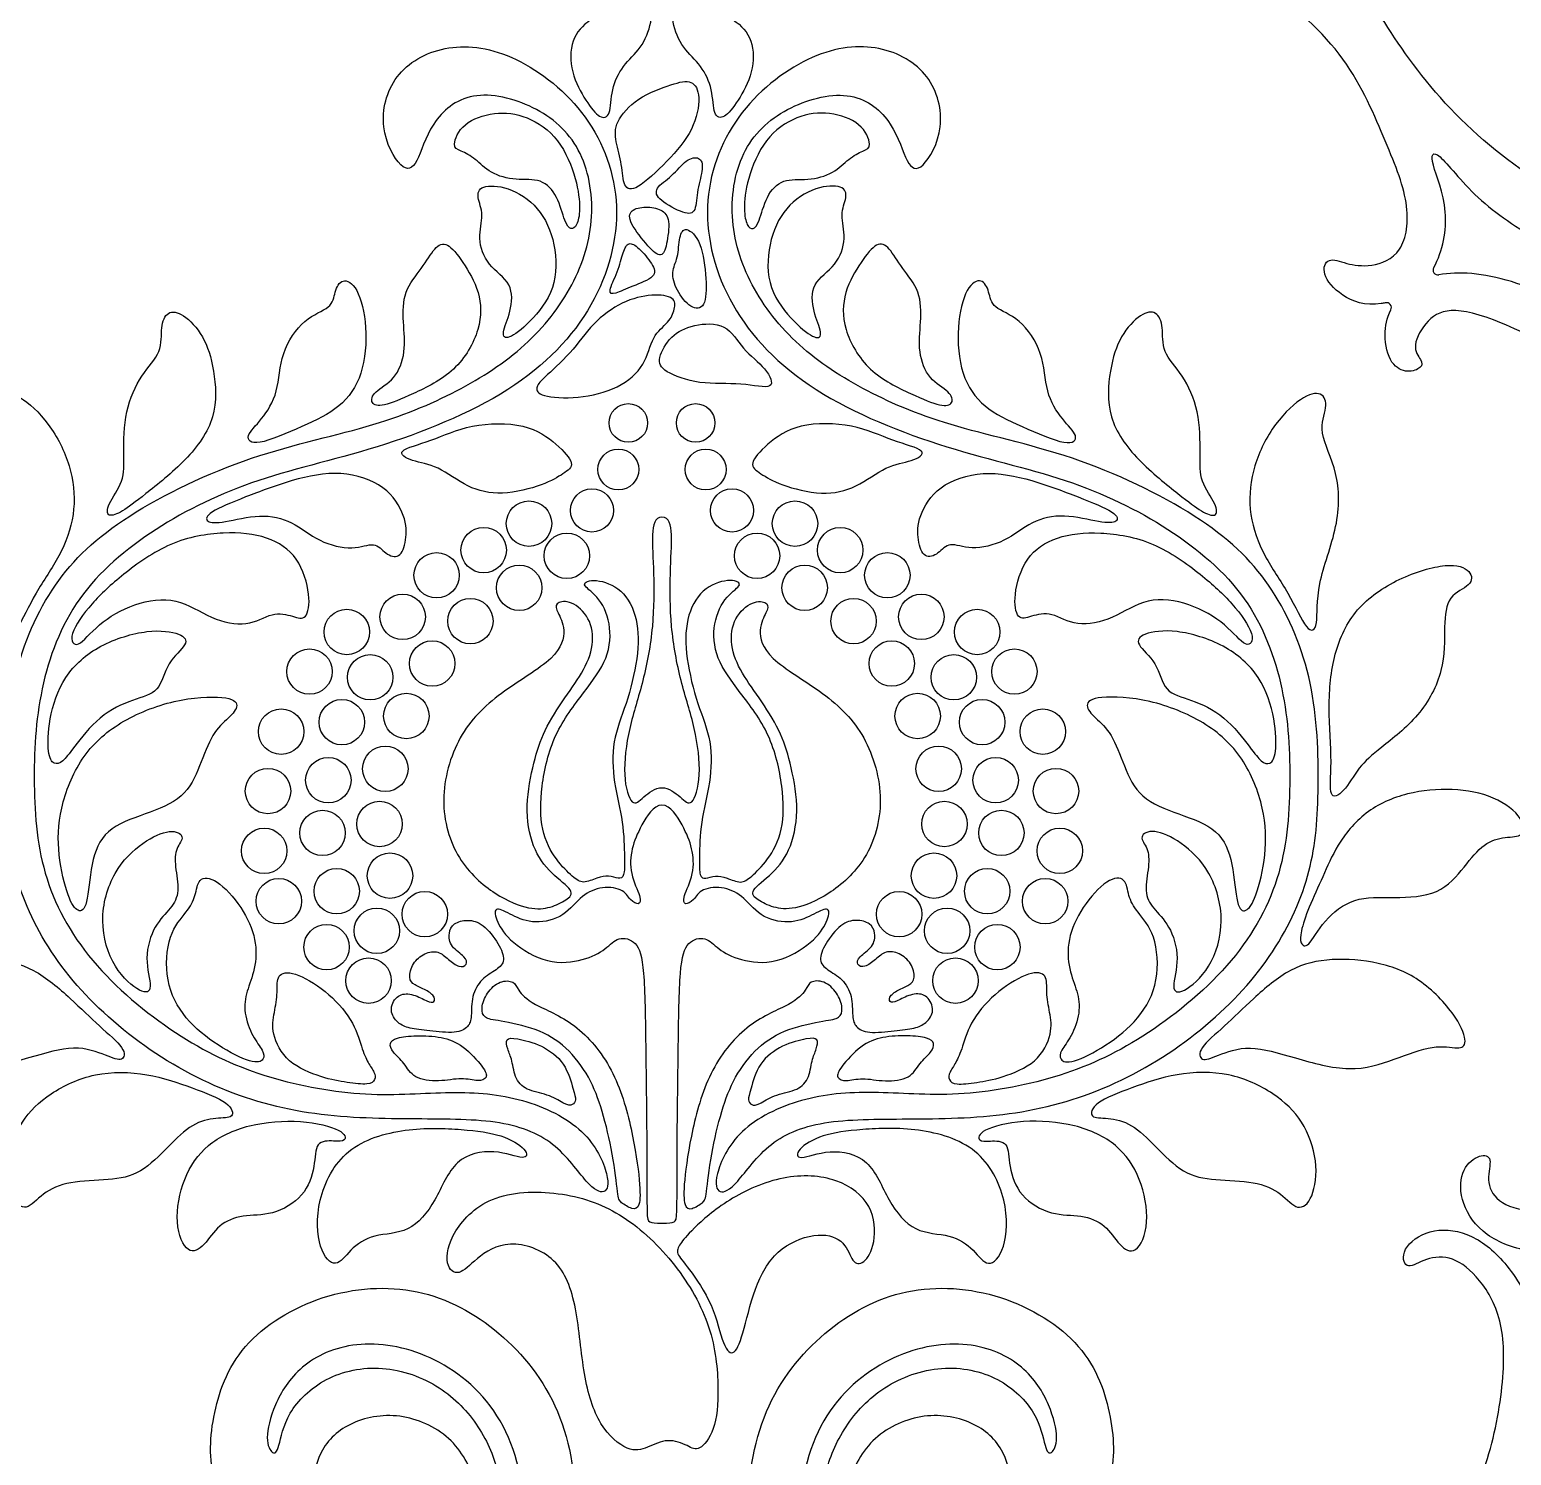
# Model space of a CAD drawing. Header units: millimetres. Extents: x 0 to 462, y -16 to 227.
# Drawn here: x 33 to 88.6, y 145.7 to 199.2 of the extents above; entities that cross this region are included whole.
import ezdxf

# ---------------------------------------------------------------- set-up
doc = ezdxf.new("R2010")
doc.units = ezdxf.units.MM
doc.header["$MEASUREMENT"] = 0
doc.layers.add('Layer 03', color=5, linetype='Continuous')

msp = doc.modelspace()

# ---------------------------------------------------------------- linework, layer by layer
at = {"layer": 'Layer 03'}
for centre, radius in [((55.427, 184.408), 0.724), ((57.952, 184.408), 0.724), ((55.051, 182.66), 0.767), ((58.328, 182.66), 0.767), ((54.063, 181.124), 0.809), ((59.316, 181.124), 0.809), ((51.7, 180.629), 0.852), ((61.679, 180.629), 0.852), ((50.002, 179.636), 0.852), ((53.122, 179.422), 0.852), ((60.256, 179.422), 0.852), ((63.376, 179.636), 0.852), ((48.235, 178.692), 0.852), ((65.144, 178.692), 0.852), ((51.335, 178.221), 0.852), ((62.043, 178.221), 0.852), ((46.962, 177.131), 0.852), ((66.417, 177.131), 0.852), ((44.866, 176.563), 0.852), ((49.502, 176.972), 0.852), ((63.877, 176.972), 0.852), ((68.513, 176.563), 0.852), ((48.07, 175.379), 0.852), ((65.308, 175.379), 0.852), ((43.469, 175.077), 0.852), ((45.743, 174.864), 0.852), ((67.635, 174.864), 0.852), ((69.909, 175.077), 0.852), ((44.681, 173.18), 0.852), ((47.1, 173.411), 0.852), ((66.279, 173.411), 0.852), ((68.698, 173.18), 0.852), ((42.404, 172.824), 0.852), ((70.975, 172.824), 0.852), ((44.172, 171.003), 0.852), ((46.31, 171.431), 0.852), ((67.069, 171.431), 0.852), ((69.207, 171.003), 0.852), ((41.91, 170.594), 0.852), ((71.469, 170.594), 0.852), ((46.094, 169.359), 0.852), ((67.284, 169.359), 0.852), ((43.957, 169.023), 0.852), ((69.421, 169.023), 0.852), ((41.767, 168.352), 0.852), ((71.612, 168.352), 0.852), ((46.486, 167.419), 0.852), ((66.892, 167.419), 0.852), ((42.315, 166.462), 0.852), ((44.488, 166.838), 0.852), ((68.891, 166.838), 0.852), ((71.064, 166.462), 0.852), ((47.792, 165.974), 0.852), ((65.586, 165.974), 0.852), ((45.993, 165.351), 0.852), ((67.385, 165.351), 0.852), ((44.108, 164.739), 0.852), ((69.271, 164.739), 0.852), ((45.681, 163.48), 0.852), ((67.697, 163.48), 0.852)]:
    msp.add_circle(centre, radius, dxfattribs=at)
for centre, start, end in [((85.8, 190.147), 150.4274, 280.9968), ((83.863, 188.732), 333.7172, 102.8434)]:
    msp.add_arc(centre, 0.187, start, end, dxfattribs=at)
for points, knots in [([(27.74, 190.239), (27.39, 190.856), (27.104, 192.533), (27.936, 194.298), (27.707, 194.803), (26.243, 192.808), (23.742, 191.157), (21.178, 189.895), (16.075, 189.294), (11.495, 190.151), (6.939, 192.059), (4.168, 195.697), (2.955, 199.97), (3.649, 204.223), (5.989, 207.135), (9.079, 208.819), (12.79, 208.562), (15.987, 206.592), (16.972, 203.736), (17, 201.232), (15.378, 198.785), (12.817, 198.188), (11.509, 198.928), (10.673, 200.151), (11.612, 199.923), (12.377, 199.923), (13.202, 200.805), (12.946, 202.57), (11.722, 203.708), (9.702, 204.021), (7.739, 203.053), (6.828, 201.175), (6.771, 199.639), (6.601, 199.411), (6.06, 200.037), (6.003, 201.631), (6.8, 203.48), (8.222, 205.017), (10.499, 205.842), (12.718, 205.358), (14.141, 203.935), (14.368, 202.541), (14.596, 202.342), (14.909, 202.911), (14.596, 204.22), (13.686, 205.756), (11.58, 206.752), (8.678, 206.297), (5.912, 204.152), (4.812, 200.172), (6.039, 195.77), (10.143, 192.63), (13.921, 191.551), (19.587, 191.373), (23.304, 192.929), (27.141, 195.918), (29.645, 199.4), (31.027, 201.92), (31.646, 205.269), (31.546, 207.67), (30.546, 209.191), (29.527, 209.91), (28.506, 209.712), (27.885, 209.271), (27.685, 210.092), (28.751, 210.904), (30.212, 210.784), (31.533, 209.843), (32.847, 207.807), (33.088, 205.184), (32.794, 202.886), (32.745, 202.225), (33.088, 202.054), (33.895, 202.934), (36.07, 204.263), (38.584, 205.672), (43.929, 207.959), (47.185, 209.562), (49.838, 211.619), (51.986, 213.884), (52.972, 215.96), (53.411, 218.274), (53.091, 219.581), (52.277, 220.642), (50.846, 220.889), (49.785, 220.346), (49.785, 219.236), (50.056, 218.767), (49.119, 218.2), (47.639, 218.225), (46.593, 218.955), (46.092, 220.085), (45.667, 220.388), (45.502, 219.701), (44.611, 217.533), (42.41, 214.795), (39.676, 212.49), (37.425, 210.79), (34.749, 209.861), (32.297, 209.935), (30.655, 210.678), (29.875, 211.979), (29.992, 213.168), (30.698, 213.688), (31.182, 213.558), (30.903, 212.704), (31.256, 211.849), (32.575, 211.422), (34.826, 211.571), (37.645, 212.872), (40.434, 215.258), (42.578, 217.804), (44.488, 221.689), (44.968, 224.402), (45.003, 226.194), (44.989, 226.757)], [27.157249, 27.157249, 27.157249, 27.157249, 28.240608, 29.46668, 30.692752, 31.918824, 33.144896, 34.370968, 35.59704, 36.823112, 38.049184, 39.275256, 40.501328, 41.7274, 42.953472, 44.179544, 45.405616, 46.631688, 47.857759, 49.083831, 50.309903, 51.535975, 52.762047, 53.988119, 55.214191, 56.440263, 57.666335, 58.892407, 60.118479, 61.344551, 62.570623, 63.796695, 65.022767, 66.248839, 67.474911, 68.700983, 69.927055, 71.153127, 72.379199, 73.605271, 74.831343, 76.057415, 77.283487, 78.509559, 79.73563, 80.961702, 82.187774, 83.413846, 84.639918, 85.86599, 87.092062, 88.318134, 89.544206, 90.770278, 91.99635, 93.222422, 94.448494, 95.674566, 96.900638, 98.12671, 99.352782, 100.578854, 101.804926, 103.030998, 104.25707, 105.483142, 106.709214, 107.935286, 109.161358, 110.38743, 111.613501, 112.839573, 114.065645, 115.291717, 116.517789, 117.743861, 118.969933, 120.196005, 121.422077, 122.648149, 123.874221, 125.100293, 126.326365, 127.552437, 128.778509, 130.004581, 131.230653, 132.456725, 133.682797, 134.908869, 136.134941, 137.361013, 138.587085, 139.813157, 141.039229, 142.265301, 143.491372, 144.717444, 145.943516, 147.169588, 148.39566, 149.621732, 150.847804, 152.073876, 153.299948, 154.52602, 155.752092, 156.978164, 158.204236, 159.430308, 160.65638, 161.882452, 163.108524, 164.334596, 164.887867, 164.887867, 164.887867, 164.887867]), ([(54.681, 226.757), (54.679, 226.74), (54.623, 226.212), (54.822, 225.065), (55.515, 223.172), (56.184, 221.042), (56.282, 218.874), (55.765, 218.283), (55.297, 218.505), (55.198, 219.983), (54.804, 221.707), (53.488, 223.555), (51.519, 224.787), (49.408, 225.034), (47.058, 223.9), (46.868, 221.954), (47.442, 220.303), (48.156, 219.958), (48.408, 220.106), (48.383, 221.215), (49.147, 222.32), (51.126, 222.973), (53.097, 222.283), (54.6, 220.507), (55.219, 217.917), (54.596, 214.504), (52.213, 211.076), (47.658, 207.864), (42.188, 205.665), (37.597, 203.404), (34.231, 201.079), (30.991, 198.351), (29.56, 195.013), (28.558, 192.585), (28.869, 190.685), (30.118, 190.23), (31.044, 190.371), (31.727, 190.656), (31.983, 190.029), (31.271, 189.147), (30.279, 188.772), (29.608, 188.903), (29.557, 188.914)], [-232.995226, -232.995226, -232.995226, -232.995226, -232.953673, -231.727601, -230.501529, -229.275457, -228.049385, -226.823313, -225.597241, -224.371169, -223.145097, -221.919025, -220.692953, -219.466881, -218.240809, -217.014737, -215.788665, -214.562593, -213.336521, -212.110449, -210.884377, -209.658305, -208.432233, -207.206162, -205.98009, -204.754018, -203.527946, -202.301874, -201.075802, -199.84973, -198.623658, -197.397586, -196.171514, -194.945442, -193.71937, -192.493298, -191.267226, -190.041154, -188.815082, -187.58901, -186.362938, -186.264738, -186.264738, -186.264738, -186.264738]), ([(83.821, 188.914), (83.771, 188.903), (83.1, 188.772), (82.107, 189.147), (81.396, 190.029), (81.652, 190.656), (82.335, 190.371), (83.261, 190.23), (84.51, 190.685), (84.821, 192.585), (83.818, 195.013), (82.388, 198.351), (79.148, 201.079), (75.782, 203.404), (71.19, 205.665), (65.72, 207.864), (61.165, 211.076), (58.782, 214.504), (58.159, 217.917), (58.779, 220.507), (60.282, 222.283), (62.253, 222.973), (64.232, 222.32), (64.995, 221.215), (64.971, 220.106), (65.222, 219.958), (65.937, 220.303), (66.51, 221.954), (66.321, 223.9), (63.971, 225.034), (61.86, 224.787), (59.891, 223.555), (58.574, 221.707), (58.18, 219.983), (58.082, 218.505), (57.614, 218.283), (57.096, 218.874), (57.195, 221.042), (57.864, 223.172), (58.556, 225.065), (58.756, 226.212), (58.7, 226.74), (58.698, 226.757)], [181.44293, 181.44293, 181.44293, 181.44293, 181.54113, 182.767202, 183.993274, 185.219346, 186.445418, 187.67149, 188.897562, 190.123634, 191.349706, 192.575778, 193.80185, 195.027922, 196.253994, 197.480066, 198.706138, 199.93221, 201.158282, 202.384354, 203.610425, 204.836497, 206.062569, 207.288641, 208.514713, 209.740785, 210.966857, 212.192929, 213.419001, 214.645073, 215.871145, 217.097217, 218.323289, 219.549361, 220.775433, 222.001505, 223.227577, 224.453649, 225.679721, 226.905793, 228.131865, 228.173418, 228.173418, 228.173418, 228.173418]), ([(85.638, 190.239), (85.989, 190.856), (86.274, 192.533), (85.442, 194.298), (85.672, 194.803), (87.136, 192.808), (89.637, 191.157), (92.201, 189.895), (97.303, 189.294), (101.884, 190.151), (106.439, 192.059), (109.211, 195.697), (110.423, 199.97), (109.73, 204.223), (107.389, 207.135), (104.3, 208.819), (100.589, 208.562), (97.392, 206.592), (96.407, 203.736), (96.378, 201.232), (98, 198.785), (100.561, 198.188), (101.87, 198.928), (102.705, 200.151), (101.766, 199.923), (101.002, 199.923), (100.177, 200.805), (100.433, 202.57), (101.656, 203.708), (103.677, 204.021), (105.64, 203.053), (106.55, 201.175), (106.607, 199.639), (106.778, 199.411), (107.319, 200.037), (107.376, 201.631), (106.579, 203.48), (105.156, 205.017), (102.88, 205.842), (100.66, 205.358), (99.238, 203.935), (99.01, 202.541), (98.783, 202.342), (98.47, 202.911), (98.783, 204.22), (99.693, 205.756), (101.799, 206.752), (104.701, 206.297), (107.466, 204.152), (108.567, 200.172), (107.339, 195.77), (103.236, 192.63), (99.458, 191.551), (93.791, 191.373), (90.075, 192.929), (86.238, 195.918), (83.733, 199.4), (82.351, 201.92), (81.732, 205.269), (81.832, 207.67), (82.833, 209.191), (83.851, 209.91), (84.872, 209.712), (85.494, 209.271), (85.694, 210.092), (84.627, 210.904), (83.167, 210.784), (81.846, 209.843), (80.531, 207.807), (80.291, 205.184), (80.584, 202.886), (80.633, 202.225), (80.291, 202.054), (79.484, 202.934), (77.308, 204.263), (74.795, 205.672), (69.449, 207.959), (66.194, 209.562), (63.541, 211.619), (61.392, 213.884), (60.406, 215.96), (59.967, 218.274), (60.288, 219.581), (61.102, 220.642), (62.533, 220.889), (63.594, 220.346), (63.594, 219.236), (63.322, 218.767), (64.26, 218.2), (65.74, 218.225), (66.785, 218.955), (67.287, 220.085), (67.711, 220.388), (67.877, 219.701), (68.768, 217.533), (70.968, 214.795), (73.703, 212.49), (75.954, 210.79), (78.629, 209.861), (81.082, 209.935), (82.724, 210.678), (83.503, 211.979), (83.386, 213.168), (82.68, 213.688), (82.197, 213.558), (82.476, 212.704), (82.123, 211.849), (80.804, 211.422), (78.552, 211.571), (75.733, 212.872), (72.945, 215.258), (70.801, 217.804), (68.891, 221.689), (68.41, 224.402), (68.376, 226.194), (68.39, 226.757)], [239.308651, 239.308651, 239.308651, 239.308651, 240.39201, 241.618082, 242.844154, 244.070226, 245.296298, 246.52237, 247.748442, 248.974514, 250.200586, 251.426658, 252.65273, 253.878802, 255.104874, 256.330946, 257.557018, 258.78309, 260.009162, 261.235234, 262.461306, 263.687378, 264.91345, 266.139522, 267.365594, 268.591666, 269.817738, 271.043809, 272.269881, 273.495953, 274.722025, 275.948097, 277.174169, 278.400241, 279.626313, 280.852385, 282.078457, 283.304529, 284.530601, 285.756673, 286.982745, 288.208817, 289.434889, 290.660961, 291.887033, 293.113105, 294.339177, 295.565249, 296.791321, 298.017393, 299.243465, 300.469537, 301.695609, 302.92168, 304.147752, 305.373824, 306.599896, 307.825968, 309.05204, 310.278112, 311.504184, 312.730256, 313.956328, 315.1824, 316.408472, 317.634544, 318.860616, 320.086688, 321.31276, 322.538832, 323.764904, 324.990976, 326.217048, 327.44312, 328.669192, 329.895264, 331.121336, 332.347408, 333.57348, 334.799551, 336.025623, 337.251695, 338.477767, 339.703839, 340.929911, 342.155983, 343.382055, 344.608127, 345.834199, 347.060271, 348.286343, 349.512415, 350.738487, 351.964559, 353.190631, 354.416703, 355.642775, 356.868847, 358.094919, 359.320991, 360.547063, 361.773135, 362.999207, 364.225279, 365.451351, 366.677422, 367.903494, 369.129566, 370.355638, 371.58171, 372.807782, 374.033854, 375.259926, 376.485998, 377.039269, 377.039269, 377.039269, 377.039269]), ([(113.379, 176.355), (112.846, 176.355), (112.55, 175.784), (112.042, 173.858), (110.836, 172.377), (110.294, 171.369), (109.865, 170.068), (110.272, 168.668), (109.736, 168.625), (109.136, 169.183), (107.807, 169.847), (106.542, 170.068), (105.191, 169.847), (104.291, 169.118), (103.605, 168.647), (103.511, 169.185), (103.675, 171.762), (103.222, 175.4), (101.36, 179.436), (98.742, 182.896), (95.234, 186.428), (92.118, 188.202), (88.467, 189.948), (86.557, 190.104), (85.836, 189.964)], [212.151402, 212.151402, 212.151402, 212.151402, 213.377474, 214.603546, 215.829618, 217.05569, 218.281762, 219.507834, 220.733906, 221.959978, 223.18605, 224.412122, 225.638194, 226.864266, 228.090338, 229.31641, 230.542482, 231.768554, 232.994626, 234.220698, 235.44677, 236.672842, 237.898914, 239.080765, 239.080765, 239.080765, 239.080765]), ([(29.349, 188.65), (29.501, 188.341), (29.644, 187.605), (29.363, 186.547), (28.708, 186.264), (28.164, 186.481), (28.164, 186.742), (28.599, 187.243), (27.994, 188.334), (27.089, 188.798), (25.086, 188.207), (21.794, 186.477), (18.917, 184.358), (16.528, 181.94), (14.085, 178.756), (12.577, 175.797), (11.738, 172.168), (11.613, 168.32), (12.202, 165), (14.112, 161.115), (16.255, 158.568), (19.044, 156.183), (21.863, 154.882), (24.114, 154.732), (25.433, 155.16), (25.786, 156.014), (25.508, 156.869), (25.991, 156.999), (26.697, 156.479), (26.814, 155.29), (26.035, 153.989), (24.392, 153.246), (21.94, 153.172), (19.265, 154.101), (17.014, 155.801), (14.279, 158.106), (12.078, 160.844), (11.187, 163.012), (11.022, 163.699), (10.598, 163.396), (10.096, 162.266), (9.051, 161.535), (7.57, 161.511), (6.633, 162.078), (6.904, 162.547), (6.904, 163.657), (5.844, 164.2), (4.413, 163.953), (3.599, 162.892), (3.278, 161.585), (3.717, 159.271), (4.703, 157.195), (6.852, 154.93), (9.505, 152.872), (12.76, 151.27), (18.106, 148.983), (20.619, 147.574), (22.795, 146.245), (23.602, 145.365), (23.944, 145.536), (23.895, 146.196), (23.602, 148.495), (23.842, 151.118), (25.157, 153.154), (26.477, 154.095), (27.938, 154.215), (29.005, 153.402), (28.805, 152.582), (28.183, 153.023), (27.162, 153.221), (26.144, 152.501), (25.143, 150.981), (25.043, 148.579), (25.662, 145.231), (27.044, 142.711), (29.549, 139.229), (33.386, 136.24), (37.102, 134.683), (42.768, 134.862), (46.546, 135.941), (50.65, 139.08), (51.878, 143.483), (50.777, 147.462), (48.012, 149.608), (45.109, 150.063), (43.004, 149.067), (42.093, 147.531), (41.78, 146.222), (42.093, 145.653), (42.321, 145.852), (42.548, 147.246), (43.971, 148.669), (46.191, 149.153), (48.467, 148.327), (49.89, 146.791), (50.686, 144.941), (50.629, 143.348), (50.089, 142.722), (49.918, 142.95), (49.861, 144.486), (48.951, 146.364), (46.987, 147.331), (44.967, 147.018), (43.744, 145.88), (43.487, 144.116), (44.313, 143.234), (45.077, 143.234), (46.016, 143.462), (45.181, 142.238), (43.872, 141.498), (41.311, 142.096), (39.689, 144.543), (39.718, 147.047), (40.703, 149.903), (43.9, 151.873), (47.61, 152.129), (50.7, 150.445), (53.041, 147.534), (53.734, 143.28), (52.522, 139.007), (49.75, 135.37), (45.195, 133.461), (40.614, 132.605), (35.511, 133.206), (32.947, 134.468), (30.446, 136.118), (28.982, 138.113), (28.753, 137.609), (29.585, 135.843), (29.299, 134.167), (28.949, 133.55)], [-186.03937, -186.03937, -186.03937, -186.03937, -185.136579, -183.910507, -182.684435, -181.458363, -180.232291, -179.00622, -177.780148, -176.554076, -175.328004, -174.101932, -172.87586, -171.649788, -170.423716, -169.197644, -167.971572, -166.7455, -165.519428, -164.293356, -163.067284, -161.841212, -160.61514, -159.389068, -158.162996, -156.936924, -155.710852, -154.48478, -153.258708, -152.032636, -150.806564, -149.580492, -148.35442, -147.128348, -145.902277, -144.676205, -143.450133, -142.224061, -140.997989, -139.771917, -138.545845, -137.319773, -136.093701, -134.867629, -133.641557, -132.415485, -131.189413, -129.963341, -128.737269, -127.511197, -126.285125, -125.059053, -123.832981, -122.606909, -121.380837, -120.154765, -118.928693, -117.702621, -116.476549, -115.250477, -114.024405, -112.798334, -111.572262, -110.34619, -109.120118, -107.894046, -106.667974, -105.441902, -104.21583, -102.989758, -101.763686, -100.537614, -99.311542, -98.08547, -96.859398, -95.633326, -94.407254, -93.181182, -91.95511, -90.729038, -89.502966, -88.276894, -87.050822, -85.82475, -84.598678, -83.372606, -82.146534, -80.920462, -79.694391, -78.468319, -77.242247, -76.016175, -74.790103, -73.564031, -72.337959, -71.111887, -69.885815, -68.659743, -67.433671, -66.207599, -64.981527, -63.755455, -62.529383, -61.303311, -60.077239, -58.851167, -57.625095, -56.399023, -55.172951, -53.946879, -52.720807, -51.494735, -50.268663, -49.042591, -47.816519, -46.590447, -45.364376, -44.138304, -42.912232, -41.68616, -40.460088, -39.234016, -38.007944, -36.781872, -35.5558, -34.329728, -33.103656, -31.877584, -30.651512, -29.568153, -29.568153, -29.568153, -29.568153]), ([(84.43, 133.55), (84.079, 134.167), (83.794, 135.843), (84.625, 137.609), (84.396, 138.113), (82.932, 136.118), (80.431, 134.468), (77.867, 133.206), (72.765, 132.605), (68.184, 133.461), (63.629, 135.37), (60.857, 139.007), (59.644, 143.28), (60.338, 147.534), (62.679, 150.445), (65.768, 152.129), (69.479, 151.873), (72.676, 149.903), (73.661, 147.047), (73.689, 144.543), (72.068, 142.096), (69.507, 141.498), (68.198, 142.238), (67.363, 143.462), (68.302, 143.234), (69.066, 143.234), (69.891, 144.116), (69.635, 145.88), (68.412, 147.018), (66.391, 147.331), (64.428, 146.364), (63.517, 144.486), (63.461, 142.95), (63.29, 142.722), (62.749, 143.348), (62.692, 144.941), (63.489, 146.791), (64.912, 148.327), (67.188, 149.153), (69.407, 148.669), (70.83, 147.246), (71.058, 145.852), (71.285, 145.653), (71.598, 146.222), (71.285, 147.531), (70.375, 149.067), (68.269, 150.063), (65.367, 149.608), (62.601, 147.462), (61.501, 143.483), (62.728, 139.08), (66.832, 135.941), (70.61, 134.862), (76.277, 134.683), (79.993, 136.24), (83.83, 139.229), (86.335, 142.711), (87.716, 145.231), (88.336, 148.579), (88.235, 150.981), (87.235, 152.501), (86.217, 153.221), (85.195, 153.023), (84.574, 152.582), (84.374, 153.402), (85.441, 154.215), (86.901, 154.095), (88.222, 153.154), (89.536, 151.118), (89.777, 148.495), (89.484, 146.196), (89.435, 145.536), (89.777, 145.365), (90.584, 146.245), (92.759, 147.574), (95.273, 148.983), (100.619, 151.27), (103.874, 152.872), (106.527, 154.93), (108.675, 157.195), (109.662, 159.271), (110.101, 161.585), (109.78, 162.892), (108.966, 163.953), (107.535, 164.2), (106.474, 163.657), (106.474, 162.547), (106.746, 162.078), (105.808, 161.511), (104.328, 161.535), (103.283, 162.266), (102.781, 163.396), (102.357, 163.699), (102.191, 163.012), (101.3, 160.844), (99.1, 158.106), (96.365, 155.801), (94.114, 154.101), (91.439, 153.172), (88.986, 153.246), (87.344, 153.989), (86.565, 155.29), (86.682, 156.479), (87.388, 156.999), (87.871, 156.869), (87.592, 156.014), (87.945, 155.16), (89.264, 154.732), (91.515, 154.882), (94.335, 156.183), (97.123, 158.568), (99.267, 161.115), (101.177, 165), (101.765, 168.32), (101.64, 172.168), (100.802, 175.797), (99.294, 178.756), (96.851, 181.94), (94.462, 184.358), (91.585, 186.477), (88.292, 188.207), (86.29, 188.798), (85.384, 188.334), (84.779, 187.243), (85.214, 186.742), (85.214, 186.481), (84.671, 186.264), (84.016, 186.547), (83.734, 187.605), (83.878, 188.341), (84.03, 188.65)], [24.746345, 24.746345, 24.746345, 24.746345, 25.829704, 27.055776, 28.281848, 29.50792, 30.733992, 31.960064, 33.186136, 34.412208, 35.63828, 36.864352, 38.090424, 39.316496, 40.542568, 41.76864, 42.994711, 44.220783, 45.446855, 46.672927, 47.898999, 49.125071, 50.351143, 51.577215, 52.803287, 54.029359, 55.255431, 56.481503, 57.707575, 58.933647, 60.159719, 61.385791, 62.611863, 63.837935, 65.064007, 66.290079, 67.516151, 68.742223, 69.968295, 71.194367, 72.420439, 73.646511, 74.872583, 76.098654, 77.324726, 78.550798, 79.77687, 81.002942, 82.229014, 83.455086, 84.681158, 85.90723, 87.133302, 88.359374, 89.585446, 90.811518, 92.03759, 93.263662, 94.489734, 95.715806, 96.941878, 98.16795, 99.394022, 100.620094, 101.846166, 103.072238, 104.29831, 105.524382, 106.750454, 107.976526, 109.202597, 110.428669, 111.654741, 112.880813, 114.106885, 115.332957, 116.559029, 117.785101, 119.011173, 120.237245, 121.463317, 122.689389, 123.915461, 125.141533, 126.367605, 127.593677, 128.819749, 130.045821, 131.271893, 132.497965, 133.724037, 134.950109, 136.176181, 137.402253, 138.628325, 139.854397, 141.080469, 142.306541, 143.532612, 144.758684, 145.984756, 147.210828, 148.4369, 149.662972, 150.889044, 152.115116, 153.341188, 154.56726, 155.793332, 157.019404, 158.245476, 159.471548, 160.69762, 161.923692, 163.149764, 164.375836, 165.601908, 166.82798, 168.054052, 169.280124, 170.506196, 171.732268, 172.95834, 174.184412, 175.410484, 176.636555, 177.862627, 179.088699, 180.314771, 181.217562, 181.217562, 181.217562, 181.217562]), ([(86.247, 132.225), (86.297, 132.213), (86.968, 132.082), (87.961, 132.458), (88.672, 133.34), (88.416, 133.966), (87.733, 133.682), (86.807, 133.541), (85.558, 133.996), (85.247, 135.895), (86.249, 138.323), (87.68, 141.662), (90.92, 144.39), (94.286, 146.714), (98.878, 148.976), (104.348, 151.175), (108.903, 154.386), (111.286, 157.815), (111.909, 161.228), (111.289, 163.818), (109.786, 165.594), (107.815, 166.284), (105.836, 165.63), (105.073, 164.525), (105.097, 163.417), (104.846, 163.269), (104.131, 163.614), (103.557, 165.265), (103.747, 167.211), (106.097, 168.345), (108.208, 168.098), (110.177, 166.866), (111.494, 165.018), (111.888, 163.294), (111.986, 161.816), (112.454, 161.594), (112.972, 162.185), (112.873, 164.353), (112.204, 166.483), (111.512, 168.376), (111.217, 170.068), (111.807, 171.448), (112.793, 173.006), (113.102, 173.533), (113.379, 173.533)], [652.295804, 652.295804, 652.295804, 652.295804, 652.394004, 653.620076, 654.846148, 656.07222, 657.298292, 658.524364, 659.750436, 660.976508, 662.202579, 663.428651, 664.654723, 665.880795, 667.106867, 668.332939, 669.559011, 670.785083, 672.011155, 673.237227, 674.463299, 675.689371, 676.915443, 678.141515, 679.367587, 680.593659, 681.819731, 683.045803, 684.271875, 685.497947, 686.724019, 687.950091, 689.176163, 690.402235, 691.628307, 692.854379, 694.080451, 695.306523, 696.532595, 697.758667, 698.984739, 700.210811, 701.436883, 702.662954, 702.662954, 702.662954, 702.662954])]:
    msp.add_open_spline(points, degree=3, knots=knots, dxfattribs=at)
for points in [[(53.832, 196.519), (53.644, 196.811), (53.24, 197.55), (53.24, 198.821), (53.946, 199.567), (55.055, 200.091), (55.539, 200.716), (55.882, 200.958), (56.285, 200.474), (56.346, 199.446), (55.922, 198.438), (55.196, 197.833), (54.773, 196.925), (54.773, 195.897), (54.37, 195.796), (54.02, 196.226), (53.832, 196.519)], [(59.547, 196.519), (59.735, 196.811), (60.138, 197.55), (60.138, 198.821), (59.433, 199.567), (58.323, 200.091), (57.84, 200.716), (57.497, 200.958), (57.093, 200.474), (57.033, 199.446), (57.456, 198.438), (58.182, 197.833), (58.606, 196.925), (58.606, 195.897), (59.009, 195.796), (59.359, 196.226), (59.547, 196.519)], [(38.648, 161.401), (37.546, 162.103), (35.24, 163.959), (33.356, 167.255), (33.059, 170.833), (33.254, 174.443), (34.568, 177.975), (37.577, 180.526), (41.393, 182.387), (46.239, 183.412), (51.562, 185.651), (54.493, 188.971), (55.34, 192.833), (53.934, 196.261), (50.979, 198.442), (48.46, 198.68), (46.52, 197.556), (46.009, 195.446), (46.962, 193.777), (47.507, 194.016), (47.949, 195.684), (49.447, 196.978), (51.967, 196.399), (53.771, 194.833), (54.257, 192.143), (53.482, 189.538), (51.656, 187.232), (49.083, 185.548), (45.872, 184.217), (40.997, 183.219), (36.074, 180.757), (33.658, 178.323), (32.143, 174.727), (32.021, 170.602), (32.227, 167.608), (33.595, 164.521), (36.132, 161.703), (39.655, 159.448), (43.391, 158.358), (47.338, 158.274), (50.625, 158.309), (52.732, 157.501), (53.943, 155.712), (54.578, 155.423), (54.78, 156.029), (53.943, 157.934), (51.491, 159.145), (48.836, 159.376), (45.686, 159.064), (41.854, 159.751), (39.75, 160.7), (38.648, 161.401)], [(74.731, 161.401), (75.833, 162.103), (78.139, 163.959), (80.022, 167.255), (80.32, 170.833), (80.125, 174.443), (78.81, 177.975), (75.802, 180.526), (71.986, 182.387), (67.139, 183.412), (61.816, 185.651), (58.885, 188.971), (58.039, 192.833), (59.444, 196.261), (62.399, 198.442), (64.918, 198.68), (66.859, 197.556), (67.37, 195.446), (66.416, 193.777), (65.872, 194.016), (65.429, 195.684), (63.931, 196.978), (61.412, 196.399), (59.608, 194.833), (59.122, 192.143), (59.896, 189.538), (61.723, 187.232), (64.295, 185.548), (67.507, 184.217), (72.381, 183.219), (77.305, 180.757), (79.721, 178.323), (81.236, 174.727), (81.357, 170.602), (81.152, 167.608), (79.783, 164.521), (77.247, 161.703), (73.724, 159.448), (69.988, 158.358), (66.041, 158.274), (62.753, 158.309), (60.647, 157.501), (59.435, 155.712), (58.801, 155.423), (58.599, 156.029), (59.435, 157.934), (61.888, 159.145), (64.542, 159.376), (67.693, 159.064), (71.524, 159.751), (73.628, 160.7), (74.731, 161.401)], [(54.974, 194.952), (55.024, 194.69), (55.198, 194.097), (55.233, 193.225), (55.669, 193.068), (56.908, 194.219), (57.92, 195.406), (58.164, 196.732), (57.832, 197.307), (57.135, 197.15), (55.722, 196.627), (54.902, 195.667), (54.925, 195.214), (54.974, 194.952)], [(53.433, 193.582), (53.306, 194.041), (52.873, 195.116), (51.624, 195.974), (50.402, 196.104), (49.173, 195.688), (48.782, 194.726), (49.121, 194.648), (49.693, 194.336), (50.213, 193.764), (51.227, 193.478), (52.171, 193.608), (52.795, 192.932), (53.048, 191.891), (53.272, 191.631), (53.506, 191.787), (53.636, 192.359), (53.561, 193.122), (53.433, 193.582)], [(59.945, 193.582), (60.073, 194.041), (60.506, 195.116), (61.754, 195.974), (62.977, 196.104), (64.206, 195.688), (64.596, 194.726), (64.258, 194.648), (63.686, 194.336), (63.166, 193.764), (62.151, 193.478), (61.207, 193.608), (60.583, 192.932), (60.331, 191.891), (60.106, 191.631), (59.872, 191.787), (59.742, 192.359), (59.818, 193.122), (59.945, 193.582)], [(57.602, 194.231), (57.429, 194.102), (57.081, 193.647), (56.381, 193.216), (56.525, 192.767), (57.584, 192.211), (57.979, 192.283), (57.997, 193.18), (58.267, 193.989), (58.123, 194.42), (57.776, 194.36), (57.602, 194.231)], [(51.737, 188.225), (52.051, 188.545), (52.76, 189.411), (52.734, 191.151), (52.111, 192.553), (50.891, 193.306), (49.852, 193.332), (49.722, 192.89), (50.034, 192.241), (49.748, 191.358), (50.112, 190.294), (51.128, 189.67), (51.032, 188.554), (50.642, 187.723), (50.876, 187.489), (51.423, 187.905), (51.737, 188.225)], [(61.642, 188.225), (61.328, 188.545), (60.618, 189.411), (60.644, 191.151), (61.267, 192.553), (62.488, 193.306), (63.527, 193.332), (63.656, 192.89), (63.345, 192.241), (63.63, 191.358), (63.267, 190.294), (62.251, 189.67), (62.347, 188.554), (62.736, 187.723), (62.502, 187.489), (61.956, 187.905), (61.642, 188.225)], [(55.561, 191.87), (55.685, 191.626), (56.215, 190.951), (56.689, 190.572), (56.866, 191.041), (57.01, 192.072), (56.689, 192.433), (56.088, 192.542), (55.474, 192.415), (55.438, 192.114), (55.561, 191.87)], [(57.361, 191.352), (57.319, 191.145), (57.306, 190.576), (57.015, 190.091), (57.209, 189.393), (57.771, 188.656), (58.334, 188.695), (58.373, 189.761), (58.179, 191.255), (57.558, 191.818), (57.403, 191.559), (57.361, 191.352)], [(47.367, 185.513), (47.839, 185.731), (48.999, 186.294), (49.946, 187.958), (49.895, 189.34), (49.204, 190.492), (48.616, 191.235), (48.168, 191.03), (47.707, 190.211), (46.967, 189.366), (46.971, 188.188), (47.099, 187.062), (46.695, 186.012), (45.84, 185.577), (45.736, 185.116), (46.171, 184.988), (46.896, 185.296), (47.367, 185.513)], [(55.232, 190.789), (55.169, 190.599), (55.051, 190.089), (54.624, 189.27), (54.891, 189.217), (55.549, 189.537), (56.51, 189.875), (56.367, 190.356), (55.798, 191.014), (55.424, 191.228), (55.294, 190.978), (55.232, 190.789)], [(66.011, 185.513), (65.54, 185.731), (64.379, 186.294), (63.432, 187.958), (63.483, 189.34), (64.174, 190.492), (64.763, 191.235), (65.211, 191.03), (65.672, 190.211), (66.412, 189.366), (66.408, 188.188), (66.28, 187.062), (66.684, 186.012), (67.539, 185.577), (67.642, 185.116), (67.207, 184.988), (66.482, 185.296), (66.011, 185.513)], [(43.174, 184.269), (43.725, 184.515), (44.661, 184.951), (45.507, 186.162), (45.661, 188.051), (45.275, 189.576), (44.67, 189.867), (44.403, 189.334), (44.331, 188.705), (43.269, 188.39), (42.349, 187.034), (42.325, 185.532), (41.671, 184.491), (41.017, 183.909), (41.356, 183.473), (42.623, 184.022), (43.174, 184.269)], [(70.205, 184.269), (69.654, 184.515), (68.717, 184.951), (67.871, 186.162), (67.717, 188.051), (68.104, 189.576), (68.709, 189.867), (68.975, 189.334), (69.048, 188.705), (70.109, 188.39), (71.029, 187.034), (71.054, 185.532), (71.708, 184.491), (72.361, 183.909), (72.022, 183.473), (70.756, 184.022), (70.205, 184.269)], [(52.307, 186.133), (52.533, 186.346), (53.296, 187.018), (54.071, 188.161), (55.195, 188.994), (56.357, 189.266), (57.21, 189.13), (57.171, 188.684), (56.978, 188.18), (56.299, 187.696), (56.105, 186.572), (55.098, 185.681), (53.528, 185.293), (52.055, 185.39), (51.939, 185.739), (52.081, 185.92), (52.307, 186.133)], [(37.333, 181.756), (37.746, 182.081), (38.901, 182.998), (40.039, 184.588), (39.911, 186.453), (39.517, 187.71), (38.704, 188.547), (38.124, 188.633), (37.866, 188.03), (37.965, 187.069), (37.152, 186.256), (36.511, 184.876), (36.492, 183.147), (36.538, 182.224), (35.846, 181.302), (35.869, 180.841), (36.423, 181.049), (36.92, 181.431), (37.333, 181.756)], [(76.045, 181.756), (75.632, 182.081), (74.478, 182.998), (73.339, 184.588), (73.468, 186.453), (73.862, 187.71), (74.675, 188.547), (75.254, 188.633), (75.512, 188.03), (75.414, 187.069), (76.227, 186.256), (76.867, 184.876), (76.887, 183.147), (76.841, 182.224), (77.532, 181.302), (77.509, 180.841), (76.956, 181.049), (76.458, 181.431), (76.045, 181.756)], [(60.535, 186.432), (60.315, 186.691), (59.685, 187.156), (59.137, 188.184), (57.843, 188.118), (56.997, 187.703), (56.5, 186.791), (56.689, 186.342), (58.072, 185.825), (59.706, 185.937), (61.004, 185.601), (60.755, 186.173), (60.535, 186.432)], [(34.503, 182.597), (34.363, 183.144), (33.871, 184.251), (32.672, 185.451), (31.903, 185.605), (31.688, 185.02), (32.118, 184.128), (31.288, 182.591), (31.257, 180.561), (32.193, 178.26), (32.043, 176.69), (32.467, 176.466), (33.162, 178.061), (34.134, 179.382), (34.708, 180.969), (34.642, 182.05), (34.503, 182.597)], [(78.876, 182.597), (79.015, 183.144), (79.508, 184.251), (80.707, 185.451), (81.476, 185.605), (81.691, 185.02), (81.26, 184.128), (82.091, 182.591), (82.121, 180.561), (81.186, 178.26), (81.335, 176.69), (80.912, 176.466), (80.216, 178.061), (79.244, 179.382), (78.671, 180.969), (78.737, 182.05), (78.876, 182.597)], [(52.713, 183.605), (52.406, 183.871), (51.636, 184.433), (49.46, 184.389), (48.017, 183.701), (46.619, 183.368), (47.285, 182.946), (48.262, 182.835), (49.394, 181.947), (50.637, 181.658), (52.324, 182.08), (53.013, 182.524), (53.479, 182.835), (53.02, 183.338), (52.713, 183.605)], [(60.666, 183.605), (60.973, 183.871), (61.742, 184.433), (63.918, 184.389), (65.361, 183.701), (66.76, 183.368), (66.094, 182.946), (65.117, 182.835), (63.985, 181.947), (62.741, 181.658), (61.054, 182.08), (60.366, 182.524), (59.9, 182.835), (60.359, 183.338), (60.666, 183.605)], [(41.072, 181.629), (41.607, 181.838), (42.809, 182.293), (44.657, 182.667), (46.394, 182.073), (47.098, 180.885), (47.12, 179.984), (46.856, 179.28), (46.306, 179.478), (45.932, 179.984), (45.141, 179.61), (43.799, 179.918), (42.831, 180.753), (41.644, 181.017), (40.17, 180.643), (39.554, 180.665), (39.598, 181.039), (40.537, 181.42), (41.072, 181.629)], [(72.307, 181.629), (71.772, 181.838), (70.569, 182.293), (68.722, 182.667), (66.984, 182.073), (66.281, 180.885), (66.259, 179.984), (66.522, 179.28), (67.072, 179.478), (67.446, 179.984), (68.238, 179.61), (69.58, 179.918), (70.547, 180.753), (71.735, 181.017), (73.208, 180.643), (73.824, 180.665), (73.78, 181.039), (72.842, 181.42), (72.307, 181.629)], [(56.689, 180.869), (56.418, 180.869), (56.289, 180.302), (56.392, 178.858), (56.392, 176.77), (56.005, 174.682), (55.421, 172.977), (55.187, 171.093), (55.572, 169.93), (55.954, 170.353), (56.436, 170.721), (56.689, 170.721)], [(56.689, 170.721), (56.943, 170.721), (57.424, 170.353), (57.806, 169.93), (58.192, 171.093), (57.957, 172.977), (57.373, 174.682), (56.987, 176.77), (56.987, 178.858), (57.09, 180.302), (56.961, 180.869), (56.689, 180.869)], [(36.5, 178.727), (36.992, 179.119), (38.233, 180.017), (40.307, 180.359), (41.932, 180.188), (43.087, 179.418), (43.536, 177.879), (43.365, 176.98), (42.874, 177.151), (42.082, 177.344), (41.163, 176.724), (39.772, 177.023), (38.511, 177.9), (36.885, 177.686), (35.474, 176.852), (34.747, 175.868), (34.362, 176.382), (35.281, 177.665), (36.008, 178.335), (36.5, 178.727)], [(76.878, 178.727), (76.386, 179.119), (75.146, 180.017), (73.071, 180.359), (71.446, 180.188), (70.291, 179.418), (69.842, 177.879), (70.013, 176.98), (70.505, 177.151), (71.296, 177.344), (72.216, 176.724), (73.606, 177.023), (74.868, 177.9), (76.493, 177.686), (77.905, 176.852), (78.632, 175.868), (79.017, 176.382), (78.097, 177.665), (77.37, 178.335), (76.878, 178.727)], [(83.693, 172.247), (84.082, 172.557), (85.147, 173.372), (86.07, 175.119), (86.02, 176.841), (86.145, 177.964), (87.094, 178.288), (87.094, 178.878), (86.245, 179.202), (84.299, 178.628), (82.64, 177.48), (81.849, 175.783), (81.65, 173.762), (81.849, 171.541), (81.669, 170.246), (82.265, 170.494), (82.811, 171.512), (83.303, 171.937), (83.693, 172.247)], [(53.751, 174.286), (53.397, 173.821), (52.59, 172.768), (52.118, 170.716), (52.118, 169.075), (52.718, 167.968), (53.372, 167.343), (53.719, 167.098), (54.272, 167.358), (54.693, 167.445), (55.07, 167.285), (55.288, 167.372), (55.288, 167.997), (55.256, 169.419), (54.858, 170.913), (54.791, 172.482), (55.36, 173.801), (55.817, 175.616), (55.817, 177.096), (55.224, 178.212), (54.154, 178.593), (53.573, 178.357), (54.281, 177.976), (54.807, 176.923), (54.716, 175.562), (54.106, 174.752), (53.751, 174.286)], [(59.627, 174.286), (59.982, 173.821), (60.788, 172.768), (61.26, 170.716), (61.26, 169.075), (60.66, 167.968), (60.007, 167.343), (59.659, 167.098), (59.107, 167.358), (58.686, 167.445), (58.308, 167.285), (58.09, 167.372), (58.09, 167.997), (58.122, 169.419), (58.521, 170.913), (58.588, 172.482), (58.019, 173.801), (57.562, 175.616), (57.562, 177.096), (58.155, 178.212), (59.225, 178.593), (59.806, 178.357), (59.098, 177.976), (58.572, 176.923), (58.663, 175.562), (59.273, 174.752), (59.627, 174.286)], [(53.746, 175.152), (53.558, 174.806), (53.062, 174.144), (52.227, 172.835), (51.89, 171.752), (51.529, 170.037), (51.8, 168.435), (52.517, 167.477), (53.453, 166.832), (53.127, 166.505), (52.517, 166.209), (51.775, 166.118), (50.47, 166.626), (48.948, 167.948), (48.27, 170.214), (48.983, 172.757), (50.533, 174.29), (52.866, 175.609), (53.098, 176.702), (52.753, 177.333), (52.657, 177.64), (53.174, 177.793), (53.94, 177.238), (54.189, 176.223), (53.934, 175.499), (53.746, 175.152)], [(59.632, 175.152), (59.82, 174.806), (60.316, 174.144), (61.151, 172.835), (61.488, 171.752), (61.849, 170.037), (61.579, 168.435), (60.861, 167.477), (59.926, 166.832), (60.252, 166.505), (60.861, 166.209), (61.604, 166.118), (62.909, 166.626), (64.431, 167.948), (65.109, 170.214), (64.395, 172.757), (62.846, 174.29), (60.513, 175.609), (60.281, 176.702), (60.626, 177.333), (60.721, 177.64), (60.204, 177.793), (59.439, 177.238), (59.19, 176.223), (59.445, 175.499), (59.632, 175.152)], [(34.662, 172.277), (34.889, 172.574), (35.569, 173.453), (36.886, 174.069), (37.863, 174.26), (38.097, 175.45), (38.968, 176.13), (38.713, 176.512), (37.481, 176.703), (35.547, 176.13), (34.188, 174.94), (33.656, 173.24), (33.635, 171.944), (33.869, 171.562), (34.209, 171.668), (34.436, 171.979), (34.662, 172.277)], [(78.716, 172.277), (78.49, 172.574), (77.81, 173.453), (76.493, 174.069), (75.515, 174.26), (75.281, 175.45), (74.41, 176.13), (74.665, 176.512), (75.898, 176.703), (77.831, 176.13), (79.191, 174.94), (79.722, 173.24), (79.743, 171.944), (79.51, 171.562), (79.17, 171.668), (78.943, 171.979), (78.716, 172.277)], [(35.102, 166.451), (35.179, 166.768), (35.253, 167.908), (35.741, 169.195), (37.317, 169.728), (38.804, 170.305), (39.359, 171.526), (39.809, 172.803), (40.456, 173.338), (40.88, 173.829), (40.456, 174.186), (38.403, 174.075), (36.283, 173.227), (34.833, 171.91), (34.052, 169.902), (34, 168.199), (34.417, 166.509), (34.79, 166.004), (35.024, 166.134), (35.102, 166.451)], [(78.277, 166.451), (78.2, 166.768), (78.126, 167.908), (77.638, 169.195), (76.062, 169.728), (74.574, 170.305), (74.02, 171.526), (73.57, 172.803), (72.923, 173.338), (72.499, 173.829), (72.923, 174.186), (74.976, 174.075), (77.096, 173.227), (78.546, 171.91), (79.327, 169.902), (79.379, 168.199), (78.962, 166.509), (78.588, 166.004), (78.354, 166.134), (78.277, 166.451)], [(80.971, 166.243), (81.115, 166.6), (81.495, 167.391), (81.964, 168.529), (83.003, 169.864), (84.64, 170.582), (86.356, 170.72), (87.95, 170.439), (89.08, 169.529), (89.031, 168.866), (88.343, 168.89), (87.507, 168.669), (86.819, 167.784), (85.885, 166.654), (84.116, 166.58), (82.617, 166.654), (81.486, 165.744), (80.896, 164.639), (80.626, 164.884), (80.626, 165.253), (80.826, 165.887), (80.971, 166.243)], [(56.689, 170.068), (56.359, 170.063), (55.872, 169.251), (55.531, 168.463), (55.462, 167.494), (55.938, 166.563), (55.843, 166.296), (55.5, 166.468), (55.234, 166.962), (54.322, 167.019), (53.618, 166.639), (52.934, 165.783), (51.77, 165.597), (50.953, 165.996), (50.363, 166.3), (50.459, 165.711), (50.972, 164.932), (52.408, 164.057), (53.796, 164.228), (54.613, 164.665), (55.032, 165.16), (55.754, 164.989), (56.039, 164.114), (56.077, 161.067), (56.137, 156.401), (56.114, 154.581), (56.186, 154.419), (56.438, 154.383), (56.689, 154.383)], [(56.689, 154.383), (56.94, 154.383), (57.192, 154.419), (57.264, 154.581), (57.242, 156.401), (57.302, 161.067), (57.339, 164.114), (57.624, 164.989), (58.347, 165.16), (58.765, 164.665), (59.583, 164.228), (60.97, 164.057), (62.407, 164.932), (62.92, 165.711), (63.015, 166.3), (62.426, 165.996), (61.608, 165.597), (60.445, 165.783), (59.76, 166.639), (59.057, 167.019), (58.144, 166.962), (57.878, 166.468), (57.536, 166.296), (57.441, 166.563), (57.916, 167.494), (57.848, 168.463), (57.507, 169.251), (57.019, 170.063), (56.689, 170.068)], [(37.49, 163.276), (37.494, 163.504), (37.235, 164.318), (37.642, 165.61), (38.297, 166.194), (38.615, 166.796), (38.403, 167.805), (38.438, 168.478), (38.841, 168.889), (38.292, 169.208), (37.228, 168.729), (36.076, 167.648), (35.526, 165.715), (36.093, 163.872), (37.21, 162.95), (37.486, 163.048), (37.49, 163.276)], [(75.888, 163.276), (75.884, 163.504), (76.144, 164.318), (75.737, 165.61), (75.082, 166.194), (74.764, 166.796), (74.976, 167.805), (74.94, 168.478), (74.537, 168.889), (75.087, 169.208), (76.151, 168.729), (77.303, 167.648), (77.853, 165.715), (77.285, 163.872), (76.168, 162.95), (75.893, 163.048), (75.888, 163.276)], [(41.341, 161.422), (41.213, 161.662), (40.982, 162.294), (41.091, 163.078), (41.438, 163.88), (41.511, 165.011), (40.964, 166.25), (39.943, 167.363), (39.268, 167.363), (39.213, 166.652), (38.903, 166.086), (38.156, 165.284), (38.01, 163.443), (38.758, 162.02), (40.034, 161.018), (41.365, 160.325), (41.802, 160.507), (41.748, 160.853), (41.468, 161.182), (41.341, 161.422)], [(72.038, 161.422), (72.166, 161.662), (72.397, 162.294), (72.287, 163.078), (71.941, 163.88), (71.868, 165.011), (72.415, 166.25), (73.436, 167.363), (74.111, 167.363), (74.165, 166.652), (74.475, 166.086), (75.223, 165.284), (75.369, 163.443), (74.621, 162.02), (73.345, 161.018), (72.014, 160.325), (71.576, 160.507), (71.631, 160.853), (71.91, 161.182), (72.038, 161.422)], [(49.535, 162.173), (49.548, 162.367), (49.529, 162.908), (49.904, 163.569), (50.513, 163.892), (50.836, 164.215), (50.595, 164.847), (49.979, 165.643), (49.393, 165.793), (48.852, 165.643), (48.672, 165.282), (48.736, 164.741), (49.352, 164.366), (49.397, 164.065), (49.096, 163.945), (48.661, 164.276), (48.315, 164.621), (47.774, 164.531), (47.314, 164.152), (47.169, 163.546), (47.383, 163.307), (47.846, 163.144), (48.21, 162.863), (48.138, 162.6), (47.795, 162.761), (47.211, 163.038), (46.713, 162.936), (46.434, 162.353), (46.778, 161.867), (47.187, 161.683), (47.921, 161.611), (49.001, 161.481), (49.447, 161.74), (49.521, 161.978), (49.535, 162.173)], [(63.844, 162.173), (63.83, 162.367), (63.85, 162.908), (63.475, 163.569), (62.865, 163.892), (62.542, 164.215), (62.784, 164.847), (63.4, 165.643), (63.986, 165.793), (64.527, 165.643), (64.707, 165.282), (64.643, 164.741), (64.027, 164.366), (63.982, 164.065), (64.282, 163.945), (64.718, 164.276), (65.064, 164.621), (65.605, 164.531), (66.065, 164.152), (66.21, 163.546), (65.995, 163.307), (65.533, 163.144), (65.169, 162.863), (65.241, 162.6), (65.583, 162.761), (66.168, 163.038), (66.665, 162.936), (66.945, 162.353), (66.601, 161.867), (66.191, 161.683), (65.457, 161.611), (64.378, 161.481), (63.932, 161.74), (63.858, 161.978), (63.844, 162.173)], [(35.588, 161.781), (35.244, 162.093), (34.548, 162.789), (33.132, 164.007), (31.591, 164.354), (29.801, 164.205), (28.167, 163.589), (26.743, 161.991), (26.469, 161.091), (26.768, 160.892), (27.692, 161.116), (29.216, 160.517), (30.814, 159.992), (33.012, 160.592), (34.694, 161.118), (35.918, 160.644), (36.484, 160.417), (36.609, 160.917), (35.931, 161.469), (35.588, 161.781)], [(77.791, 161.781), (78.134, 162.093), (78.83, 162.789), (80.247, 164.007), (81.788, 164.354), (83.578, 164.205), (85.212, 163.589), (86.635, 161.991), (86.91, 161.091), (86.61, 160.892), (85.686, 161.116), (84.163, 160.517), (82.564, 159.992), (80.366, 160.592), (78.684, 161.118), (77.46, 160.644), (76.895, 160.417), (76.77, 160.917), (77.447, 161.469), (77.791, 161.781)], [(45.667, 160.415), (45.584, 160.565), (45.423, 160.94), (45.118, 162.016), (44.089, 163.141), (42.836, 163.864), (42.209, 163.736), (42.29, 163.061), (42.145, 162.29), (42.017, 161.534), (42.579, 160.378), (43.977, 159.815), (44.893, 159.655), (45.712, 159.558), (45.953, 159.751), (45.921, 160.04), (45.75, 160.265), (45.667, 160.415)], [(55.836, 156.013), (55.791, 156.498), (55.593, 157.869), (54.913, 160.231), (53.44, 161.962), (51.747, 162.605), (51.254, 163.163), (51.168, 163.463), (50.611, 163.506), (50.096, 163.034), (49.882, 162.434), (50.01, 162.048), (50.482, 162.005), (52.004, 161.705), (53.119, 161.04), (53.998, 159.861), (54.451, 158.653), (54.864, 156.959), (55.037, 155.329), (55.103, 155.176), (55.602, 154.872), (55.863, 154.959), (55.881, 155.528), (55.836, 156.013)], [(57.542, 156.013), (57.587, 156.498), (57.786, 157.869), (58.466, 160.231), (59.938, 161.962), (61.632, 162.605), (62.125, 163.163), (62.211, 163.463), (62.768, 163.506), (63.283, 163.034), (63.497, 162.434), (63.368, 162.048), (62.897, 162.005), (61.375, 161.705), (60.26, 161.04), (59.381, 159.861), (58.927, 158.653), (58.515, 156.959), (58.341, 155.329), (58.276, 155.176), (57.776, 154.872), (57.515, 154.959), (57.497, 155.528), (57.542, 156.013)], [(67.712, 160.415), (67.795, 160.565), (67.956, 160.94), (68.261, 162.016), (69.289, 163.141), (70.543, 163.864), (71.169, 163.736), (71.089, 163.061), (71.233, 162.29), (71.362, 161.534), (70.8, 160.378), (69.402, 159.815), (68.486, 159.655), (67.667, 159.558), (67.425, 159.751), (67.458, 160.04), (67.629, 160.265), (67.712, 160.415)], [(49.93, 160.276), (49.772, 160.484), (49.218, 161.088), (48.434, 161.39), (47.453, 161.435), (46.683, 161.344), (46.442, 161.148), (46.563, 160.801), (47.03, 160.409), (47.347, 159.79), (48.328, 159.669), (49.203, 159.866), (49.807, 159.669), (50.169, 159.835), (50.089, 160.067), (49.93, 160.276)], [(53.348, 159.443), (53.281, 159.681), (53.081, 160.42), (52.184, 161.088), (51.182, 161.334), (50.812, 161.334), (50.883, 160.912), (51.076, 160.525), (51.164, 159.751), (51.657, 159.329), (52.518, 159.206), (53.064, 158.801), (53.345, 158.801), (53.486, 158.995), (53.415, 159.206), (53.348, 159.443)], [(60.031, 159.443), (60.098, 159.681), (60.297, 160.42), (61.194, 161.088), (62.197, 161.334), (62.566, 161.334), (62.496, 160.912), (62.302, 160.525), (62.215, 159.751), (61.722, 159.329), (60.86, 159.206), (60.315, 158.801), (60.034, 158.801), (59.893, 158.995), (59.963, 159.206), (60.031, 159.443)], [(63.448, 160.276), (63.607, 160.484), (64.16, 161.088), (64.945, 161.39), (65.926, 161.435), (66.695, 161.344), (66.937, 161.148), (66.816, 160.801), (66.348, 160.409), (66.031, 159.79), (65.05, 159.669), (64.175, 159.866), (63.572, 159.669), (63.209, 159.835), (63.29, 160.067), (63.448, 160.276)], [(39.063, 159.458), (38.543, 159.647), (37.416, 160.043), (35.383, 160.089), (33.67, 159.267), (32.619, 158.262), (32.048, 156.708), (32.253, 155.246), (32.847, 154.789), (33.418, 155.52), (34.423, 155.977), (35.977, 155.977), (37.142, 156.206), (38.193, 157.279), (39.061, 158.147), (40, 158.362), (40.67, 158.288), (40.536, 158.905), (39.583, 159.268), (39.063, 159.458)], [(74.316, 159.458), (74.836, 159.647), (75.963, 160.043), (77.996, 160.089), (79.709, 159.267), (80.76, 158.262), (81.331, 156.708), (81.125, 155.246), (80.531, 154.789), (79.96, 155.52), (78.955, 155.977), (77.402, 155.977), (76.237, 156.206), (75.186, 157.279), (74.318, 158.147), (73.379, 158.362), (72.708, 158.288), (72.842, 158.905), (73.796, 159.268), (74.316, 159.458)], [(41.217, 158.033), (40.61, 157.881), (39.56, 157.379), (38.703, 156.111), (38.361, 154.33), (38.909, 153.131), (39.536, 153.514), (40.036, 154.346), (40.943, 154.716), (42.053, 154.642), (43.311, 155.364), (43.7, 156.549), (43.663, 157.474), (44.422, 157.474), (44.847, 157.418), (44.81, 157.881), (43.2, 158.288), (41.824, 158.184), (41.217, 158.033)], [(49.156, 157.895), (48.55, 157.941), (47.089, 157.997), (44.73, 157.303), (43.676, 155.222), (43.787, 153.307), (44.48, 152.642), (44.952, 153.391), (45.84, 154.001), (47.227, 153.973), (48.226, 155.167), (48.865, 156.887), (50.446, 157.192), (51.639, 156.693), (51.667, 157.137), (50.724, 157.719), (49.762, 157.849), (49.156, 157.895)], [(64.223, 157.895), (64.828, 157.941), (66.29, 157.997), (68.648, 157.303), (69.703, 155.222), (69.592, 153.307), (68.898, 152.642), (68.426, 153.391), (67.538, 154.001), (66.151, 153.973), (65.152, 155.167), (64.514, 156.887), (62.932, 157.192), (61.739, 156.693), (61.711, 157.137), (62.655, 157.719), (63.617, 157.849), (64.223, 157.895)], [(72.162, 158.033), (72.768, 157.881), (73.819, 157.379), (74.675, 156.111), (75.018, 154.33), (74.47, 153.131), (73.842, 153.514), (73.343, 154.346), (72.436, 154.716), (71.326, 154.642), (70.067, 155.364), (69.679, 156.549), (69.716, 157.474), (68.957, 157.474), (68.531, 157.418), (68.568, 157.881), (70.178, 158.288), (71.555, 158.184), (72.162, 158.033)], [(57.907, 154.202), (58.201, 154.488), (59.09, 155.287), (61.259, 156.259), (63.338, 156.123), (64.656, 155.084), (64.723, 153.569), (64.249, 152.801), (63.819, 152.869), (63.593, 153.705), (62.644, 154.089), (61.085, 153.547), (60.204, 152.213), (59.752, 150.27), (59.413, 149.343), (58.981, 149.682), (58.642, 151.332), (57.625, 152.801), (57.196, 153.253), (57.33, 153.569), (57.614, 153.916), (57.907, 154.202)], [(58.788, 148.235), (58.778, 148.89), (58.63, 150.487), (57.267, 152.882), (55.262, 154.797), (53.051, 155.607), (50.252, 155.57), (48.742, 154.06), (48.521, 152.734), (49.073, 152.365), (49.663, 153.029), (50.878, 153.839), (52.83, 153.176), (53.53, 151.297), (53.715, 148.608), (54.303, 146.715), (55.463, 145.754), (56.131, 145.941), (56.905, 146.341), (57.706, 146.021), (58.054, 145.78), (58.695, 146.555), (58.799, 147.58), (58.788, 148.235)]]:
    msp.add_open_spline(points, degree=3, dxfattribs=at)

doc.saveas('drawing.dxf')
